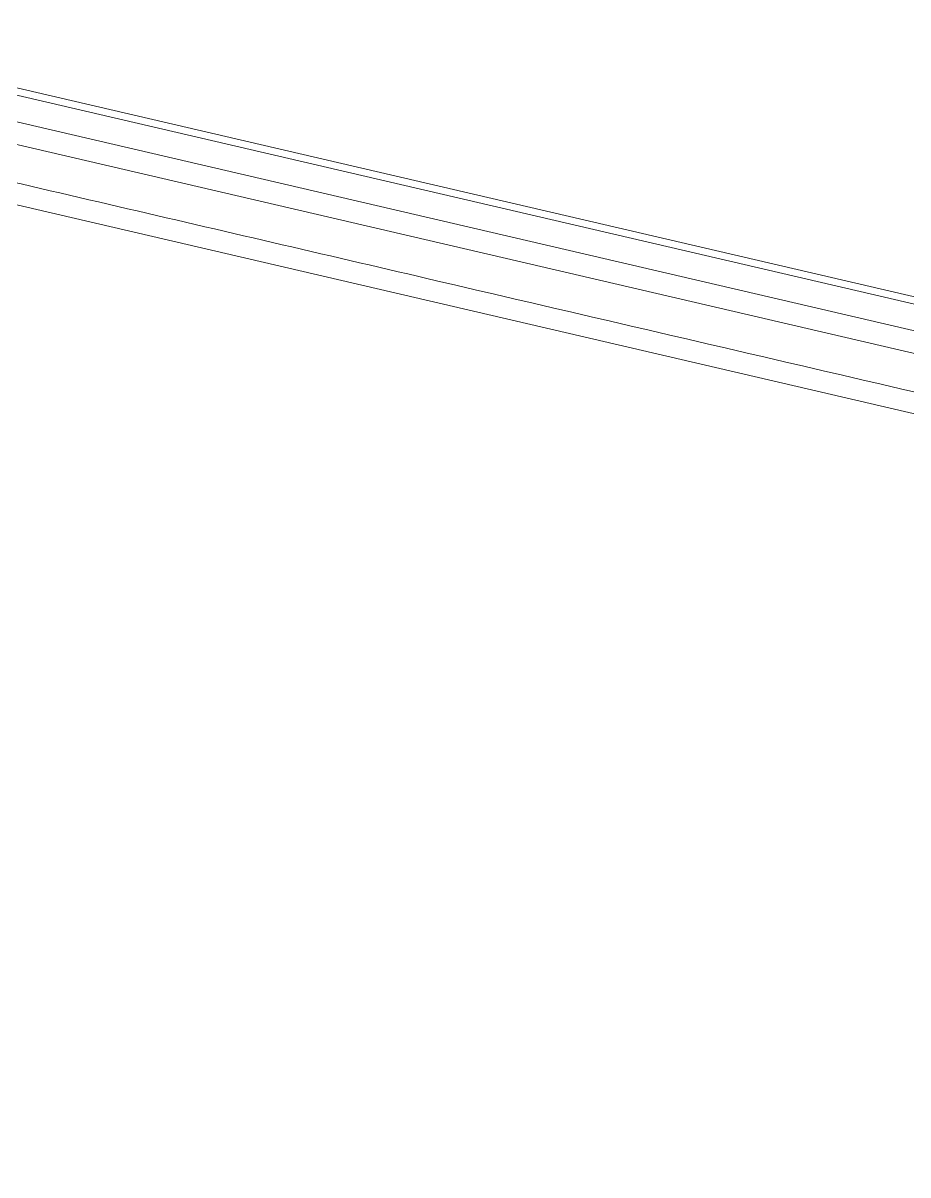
# Model space of a CAD drawing. Header units: millimetres. Extents: x 2741 to 3169, y 1046 to 1343.
# Drawn here: x 2919.72 to 2933.09, y 1068.85 to 1086.26 of the extents above; entities that cross this region are included whole.
import ezdxf

# ---------------------------------------------------------------- set-up
doc = ezdxf.new("R2010")
doc.units = ezdxf.units.MM
doc.layers.add('from', color=7, linetype='Continuous', lineweight=13)

# ---------------------------------------------------------------- blocks, each defined once
blk = doc.blocks.new('*u57')
at = {"color": 7, "linetype": 'Continuous'}
for p, q in [((-7.808424326146451, 22.87315859385569), (-122.8048447477468, 49.65157841505572)), ((-15.39636975754684, 25.9610767150557), (-114.4045465994468, 49.01642512875571)), ((-15.55259597934673, 25.82995056145569), (-114.5365916665464, 48.8796679528557)), ((-15.77182649304677, 25.25969941355572), (-114.7566538188466, 48.3096104627557)), ((-121.8494613943467, 48.03123806905569), (-6.841690504246799, 21.25016474595571))]:
    blk.add_line(p, q, dxfattribs=at)
at = {"color": 7, "linetype": 'Continuous', "start_tangent": (-0.9737371994839252, 0.2276749137283307), "end_tangent": (-0.9738609253290512, 0.2271451036611712)}
blk.add_spline([(-7.690982559946406, 21.95600686775572), (-9.484798620546371, 22.37360424925572), (-11.28283633304682, 22.79249058355572), (-14.8765317008465, 23.62929548295574), (-22.06429285394643, 25.30305343115572), (-29.25213064714671, 26.97683503235567), (-36.43997378444647, 28.65061821965571), (-50.81566232794648, 31.99818523615568), (-65.19135069854656, 35.34575220385568), (-79.56703906984649, 38.69331917085572), (-93.94272762884657, 42.04088617295571), (-101.1305706763465, 43.71466944385571), (-108.3184077932465, 45.38845167545571), (-115.5061583010465, 47.06221954535573), (-119.0997952140465, 47.89907892585575), (-120.8981587062467, 48.31766162695573), (-121.5833731360467, 48.4774819567557)], degree=3, dxfattribs=at)

msp = doc.modelspace()

# ---------------------------------------------------------------- block references
at = {"layer": 'from', "xscale": 0.65, "yscale": 0.65, "zscale": 0.65}
msp.add_blockref('*u57', (2987.035936068204, 1055.036341349813), dxfattribs=at)

doc.saveas('drawing.dxf')
